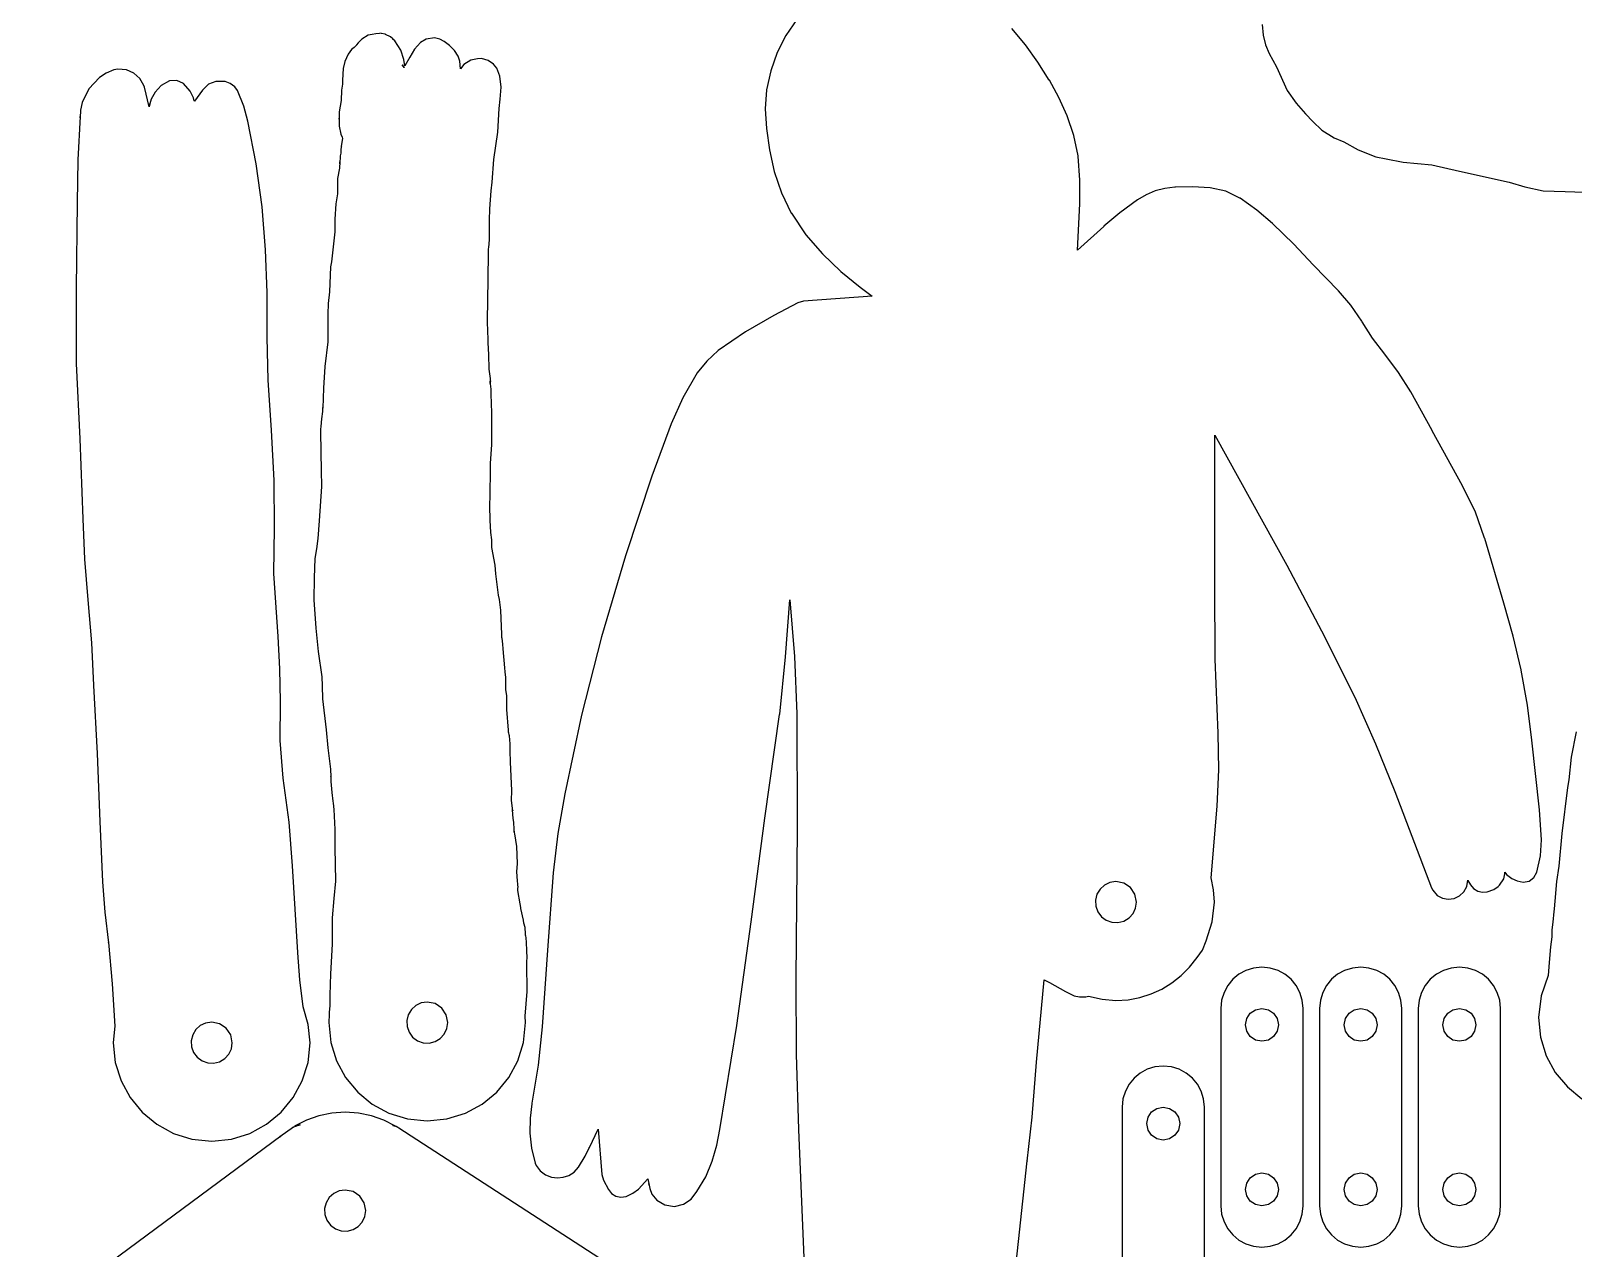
# Model space of a CAD drawing. Extents: x -40 to 800, y 150 to 800.
# Drawn here: x -39.7 to 147.8, y 571.8 to 719.7 of the extents above; entities that cross this region are included whole.
import ezdxf

# ---------------------------------------------------------------- set-up
doc = ezdxf.new("R2010")
doc.units = 0

msp = doc.modelspace()

# ---------------------------------------------------------------- linework, layer by layer
for p, q in [((53.454125, 721.114313), (52.124141, 719.180242)), ((81.249763, 718.035), (79.607917, 720.036656)), ((110.042, 720.507), (110.15, 719.218)), ((0.142646, 718.294), (-0.066887, 718.022375)), ((0.556639, 718.745), (0.142646, 718.294)), ((1.34052, 719.193), (0.556639, 718.745)), ((1.84696, 719.312), (1.34052, 719.193)), ((2.26449, 719.368), (1.84696, 719.312)), ((2.70738, 719.403), (2.26449, 719.368)), ((2.9151, 719.434), (2.70738, 719.403)), ((2.9142, 719.417), (2.9151, 719.434)), ((3.45681, 719.316), (2.9142, 719.417)), ((3.46157, 719.316), (3.45681, 719.316)), ((3.45681, 719.316), (3.45681, 719.316)), ((3.46686, 719.312), (3.46157, 719.316)), ((4.058724, 719.022125), (3.46686, 719.312)), ((4.35829, 718.748), (4.058724, 719.022125)), ((4.57636, 718.523), (4.3221, 718.781)), ((4.3221, 718.781), (4.419879, 718.680125)), ((4.419879, 718.680125), (4.35829, 718.748)), ((5.307061, 717.393375), (4.57636, 718.523)), ((7.69762, 718.334), (6.97777, 717.526)), ((8.403133, 718.7395), (7.69762, 718.334)), ((9.41688, 718.869), (8.403133, 718.7395)), ((10.072693, 718.712406), (9.41688, 718.869)), ((10.59081, 718.4555), (10.072693, 718.712406)), ((11.223, 717.955), (10.59081, 718.4555)), ((52.124141, 719.180242), (51.0599, 717.0905)), ((110.15, 719.218), (110.448391, 718.026469)), ((-1.09086, 716.915), (-1.508, 716.007484)), ((-0.687432, 717.454125), (-1.09086, 716.915)), ((-0.377205, 717.727), (-0.687432, 717.454125)), ((-0.077487, 717.993), (-0.377205, 717.727)), ((-0.066887, 718.022375), (-0.077487, 717.993)), ((5.67549, 716.272), (5.307061, 717.393375)), ((5.81815, 715.483), (5.67549, 716.272)), ((6.39897, 716.522), (5.81815, 715.483)), ((6.97777, 717.526), (6.39897, 716.522)), ((11.8431, 717.335), (11.223, 717.955)), ((12.269419, 716.661766), (11.8431, 717.335)), ((12.490125, 716.059125), (12.269419, 716.661766)), ((14.6207, 716.354), (13.810688, 716.173125)), ((15.124975, 716.3625), (14.6207, 716.354)), ((15.9498, 716.119), (15.124975, 716.3625)), ((51.0599, 717.0905), (50.275859, 714.880195)), ((82.762627, 715.938844), (81.249763, 718.035)), ((110.448391, 718.026469), (110.880375, 716.99225)), ((110.880375, 716.99225), (111.751, 715.356)), ((-30.498109, 714.586223), (-31.314212, 714.054469)), ((-29.5842, 714.995), (-30.498109, 714.586223)), ((-29.0918, 715.093), (-29.5842, 714.995)), ((-29.0922, 715.09), (-29.0918, 715.093)), ((-28.036939, 714.981344), (-29.0922, 715.09)), ((-27.139487, 714.57475), (-28.036939, 714.981344)), ((-26.426442, 713.931531), (-27.139487, 714.57475)), ((-1.708737, 715.162125), (-1.78486, 713.752)), ((-1.508, 716.007484), (-1.708737, 715.162125)), ((5.49375, 715.607), (5.49272, 715.606)), ((5.49272, 715.606), (5.68806, 715.34)), ((5.70975, 715.299), (5.49375, 715.607)), ((5.68806, 715.34), (5.70975, 715.302)), ((5.70975, 715.302), (5.70975, 715.299)), ((12.5748, 715.108), (12.490125, 716.059125)), ((12.9826, 715.657), (12.5748, 715.108)), ((13.810688, 716.173125), (12.9826, 715.657)), ((15.9525, 716.119), (15.9498, 716.119)), ((16.569611, 715.696703), (15.9525, 716.119)), ((16.972587, 715.202875), (16.569611, 715.696703)), ((17.356, 714.238), (16.972587, 715.202875)), ((50.275859, 714.880195), (49.786475, 712.584437)), ((84.1459, 713.76), (82.762627, 715.938844)), ((111.751, 715.356), (113.079, 712.499)), ((-32.619275, 712.6855), (-33.431925, 711.015031)), ((-31.314212, 714.054469), (-32.619275, 712.6855)), ((-25.9244, 713.113), (-26.426442, 713.931531)), ((-25.8505, 712.911), (-25.9244, 713.113)), ((-25.2935, 710.514), (-25.8505, 712.911)), ((-23.827572, 713.081391), (-24.553325, 712.295625)), ((-22.7913, 713.643), (-23.827572, 713.081391)), ((-21.904238, 713.7035), (-22.7913, 713.643)), ((-21.102, 713.32), (-21.904238, 713.7035)), ((-20.308225, 712.3875), (-21.102, 713.32)), ((-18.7937, 712.528), (-19.7849, 711.193)), ((-18.045437, 713.2425), (-18.7937, 712.528)), ((-17.1654, 713.579), (-18.045437, 713.2425)), ((-16.020575, 713.562625), (-17.1654, 713.579)), ((-15.431522, 713.339797), (-16.020575, 713.562625)), ((-14.8792, 712.932), (-15.431522, 713.339797)), ((-14.5526, 712.493), (-14.8792, 712.932)), ((-13.769963, 710.573125), (-14.5526, 712.493)), ((-1.89393, 712.543), (-1.95229, 711.273)), ((-1.77402, 713.272), (-1.89393, 712.543)), ((-1.78486, 713.752), (-1.77137, 713.31)), ((-1.77137, 713.31), (-1.77402, 713.272)), ((17.5121, 712.911), (17.356, 714.238)), ((17.410863, 711.421125), (17.5121, 712.911)), ((49.786475, 712.584437), (49.606203, 710.238336)), ((84.1541, 713.746), (84.1459, 713.76)), ((85.308689, 711.628563), (84.1541, 713.746)), ((113.079, 712.499), (114.143375, 710.94275)), ((-33.431925, 711.015031), (-33.632513, 710.106402)), ((-25.1798, 710.861), (-25.2935, 710.514)), ((-25.015341, 711.417047), (-25.2604, 710.577)), ((-25.2604, 710.577), (-25.1798, 710.861)), ((-24.553325, 712.295625), (-25.015341, 711.417047)), ((-19.9067, 711.59), (-20.308225, 712.3875)), ((-19.791, 711.232), (-19.9067, 711.59)), ((-19.7849, 711.193), (-19.791, 711.232)), ((-1.95229, 711.273), (-2.18227, 709.889)), ((17.2749, 710.28), (17.410863, 711.421125)), ((86.325588, 709.393), (85.308689, 711.628563)), ((114.143375, 710.94275), (115.291, 709.661)), ((-33.6808, 709.34), (-33.944638, 704.075781)), ((-33.632513, 710.106402), (-33.6847, 709.17)), ((-33.6847, 709.17), (-33.6808, 709.34)), ((-13.2871, 708.768), (-13.769963, 710.573125)), ((-13.281, 708.742), (-13.2871, 708.768)), ((-12.267914, 703.565891), (-13.281, 708.742)), ((-2.17592, 708.743), (-2.18306, 708.524)), ((-2.18227, 709.889), (-2.16216, 709.01)), ((-2.16904, 708.96), (-2.17592, 708.743)), ((-2.166721, 709.1195), (-2.16904, 708.96)), ((-2.16639, 709.012), (-2.166721, 709.1195)), ((-2.16639, 708.983), (-2.16639, 709.012)), ((-2.16216, 709.008), (-2.16639, 708.983)), ((-2.16216, 709.01), (-2.16216, 709.008)), ((17.1188, 707.413), (17.2749, 710.28)), ((49.606203, 710.238336), (49.7495, 707.877)), ((87.132017, 707.035937), (86.325588, 709.393)), ((115.291, 709.661), (116.167125, 708.705125)), ((-2.18306, 708.524), (-2.18571, 708.444)), ((-2.18571, 708.444), (-2.18571, 708.408)), ((-2.18571, 708.408), (-2.18571, 708.375)), ((-2.18571, 708.375), (-2.17063, 708.144)), ((-2.17063, 708.144), (-1.959665, 707.1975)), ((-1.959665, 707.1975), (-1.80063, 706.797)), ((16.6346, 704.083), (17.1188, 707.413)), ((49.7495, 707.877), (50.118234, 705.257547)), ((87.6552, 704.554), (87.132017, 707.035937)), ((116.167125, 708.705125), (117.269, 707.648)), ((117.269, 707.648), (118.788875, 706.713125)), ((-1.91986, 705.718), (-1.97409, 705.181)), ((-1.97409, 705.181), (-1.96536, 704.92)), ((-1.79481, 706.666), (-1.91986, 705.718)), ((-1.87686, 705.677), (-1.89221, 705.628)), ((-1.89221, 705.628), (-1.88321, 705.659)), ((-1.88321, 705.659), (-1.87633, 705.676)), ((-1.87633, 705.676), (-1.87686, 705.677)), ((-1.80063, 706.797), (-1.79481, 706.666)), ((50.118234, 705.257547), (50.70535, 702.634625)), ((118.788875, 706.713125), (119.933, 706.229)), ((119.933, 706.229), (121.683, 705.289875)), ((121.683, 705.289875), (123.856, 704.428)), ((-33.944638, 704.075781), (-34.0488, 698.83875)), ((-11.555663, 698.360625), (-12.267914, 703.565891)), ((-2.09366, 703.827), (-2.13914, 703.061)), ((-2.051857, 704.527375), (-2.09366, 703.567)), ((-2.09366, 703.567), (-2.09366, 703.827)), ((-1.95928, 704.884), (-2.051857, 704.527375)), ((-1.96536, 704.92), (-1.95928, 704.884)), ((16.4279, 701.364), (16.6346, 704.083)), ((87.6634, 704.492), (87.6552, 704.554)), ((87.853987, 701.582719), (87.6634, 704.492)), ((123.856, 704.428), (125.113, 704.178)), ((125.113, 704.178), (127.181, 703.78)), ((127.181, 703.78), (130.657, 703.45)), ((130.657, 703.45), (134.005, 702.69)), ((-2.37219, 701.792), (-2.4006, 700.301)), ((-2.13914, 703.061), (-2.37219, 701.792)), ((16.292, 700.272), (16.4279, 701.364)), ((50.70535, 702.634625), (51.573041, 700.056141)), ((87.8591, 698.71225), (87.853987, 701.582719)), ((134.005, 702.69), (140.044, 701.346)), ((140.044, 701.346), (141.93925, 700.777625)), ((-2.36959, 699.938), (-2.5789, 698.703)), ((-2.4006, 700.301), (-2.38214, 699.953)), ((-2.38214, 699.953), (-2.36959, 699.938)), ((16.1525, 698.083), (16.292, 700.272)), ((51.573041, 700.056141), (52.7835, 697.57)), ((95.908106, 699.813), (94.8501, 699.196)), ((97.03215, 700.27925), (95.908106, 699.813)), ((98.205019, 700.592125), (97.03215, 700.27925)), ((99.4095, 700.749), (98.205019, 700.592125)), ((99.4746, 700.752), (99.4095, 700.749)), ((101.537325, 700.78225), (99.4746, 700.752)), ((103.716, 700.658), (101.537325, 700.78225)), ((105.592, 700.249875), (103.716, 700.658)), ((107.306, 699.412), (105.592, 700.249875)), ((107.33, 699.396), (107.306, 699.412)), ((109.369, 697.921375), (107.33, 699.396)), ((141.93925, 700.777625), (144.19, 700.3)), ((144.19, 700.3), (146.865, 700.202)), ((146.865, 700.202), (149.203, 700.117)), ((-34.0488, 698.83875), (-34.1531, 688.456)), ((-11.116205, 693.139797), (-11.555663, 698.360625)), ((-2.5789, 698.703), (-2.702297, 696.858)), ((16.0775, 696.709), (16.1525, 698.083)), ((52.7835, 697.57), (52.7882, 697.561)), ((52.7882, 697.561), (54.551631, 694.958938)), ((87.5724, 693.078), (87.8591, 698.71225)), ((92.701825, 697.6055), (90.7955, 695.997)), ((94.8501, 699.196), (92.701825, 697.6055)), ((111.291, 696.332), (109.369, 697.921375)), ((-2.702297, 696.858), (-2.72101, 695.322)), ((16.0855, 694.5), (16.0775, 696.709)), ((90.7701, 695.975), (87.5724, 693.078)), ((90.7955, 695.997), (90.7701, 695.975)), ((113.88, 693.828), (111.291, 696.332)), ((-2.72101, 695.322), (-3.13029, 691.665)), ((16.0332, 693.537), (16.0462, 693.739)), ((16.0462, 693.739), (16.0855, 694.5)), ((54.551631, 694.958938), (56.58465, 692.6145)), ((116.235, 691.306), (113.88, 693.828)), ((-10.9215, 687.917), (-11.116205, 693.139797)), ((15.9413, 689.535), (15.9692, 692.773)), ((15.9692, 692.773), (15.9883, 693.221)), ((15.9883, 693.221), (16.0234, 693.437)), ((16.0234, 693.437), (16.0332, 693.537)), ((56.58465, 692.6145), (58.814544, 690.498812)), ((-3.22279, 691.064), (-3.37368, 688.005)), ((-3.13029, 691.665), (-3.22279, 691.064)), ((58.814544, 690.498812), (61.1686, 688.583)), ((119.297875, 688.1525), (116.235, 691.306)), ((-34.1531, 688.456), (-34.1531, 688.439)), ((-34.1531, 688.439), (-34.137087, 679.31)), ((15.854, 684.477), (15.9413, 689.535)), ((61.1686, 688.583), (62.5938, 687.477)), ((120.785203, 686.401844), (119.297875, 688.1525)), ((-10.915225, 682.525125), (-10.9215, 687.922)), ((-10.9215, 687.922), (-10.9215, 687.917)), ((-3.50082, 686.617), (-3.54265, 685.299)), ((-3.37368, 688.005), (-3.50082, 686.617)), ((53.5582, 686.683), (50.678063, 685.135375)), ((54.2708, 686.892), (53.5582, 686.683)), ((62.5938, 687.477), (54.2708, 686.892)), ((122.138, 684.459), (120.785203, 686.401844)), ((-3.54265, 685.299), (-3.54265, 681.949)), ((15.9108, 683.111), (15.854, 684.477)), ((50.678063, 685.135375), (47.2268, 683.149)), ((122.189, 684.37), (122.138, 684.459)), ((123.436375, 682.400625), (122.189, 684.37)), ((-10.8176, 677.264), (-10.915225, 682.525125)), ((15.9393, 682.393), (15.9108, 683.111)), ((47.2268, 683.149), (43.907888, 680.870875)), ((-3.54265, 681.949), (-3.94262, 678.957)), ((15.925, 682.112), (15.9343, 682.199)), ((15.93, 681.862), (15.925, 682.112)), ((15.93, 681.817), (15.93, 681.862)), ((16.0075, 680.389), (15.93, 681.817)), ((15.9343, 682.199), (15.9393, 682.331)), ((15.9393, 682.331), (15.9393, 682.393)), ((43.907888, 680.870875), (42.494586, 679.589641)), ((124.941, 680.432), (123.436375, 682.400625)), ((-34.137087, 679.31), (-33.7226, 670.148)), ((-3.94262, 678.957), (-4.097548, 676.292375)), ((16.0675, 678.611), (16.0075, 680.389)), ((42.494586, 679.589641), (41.3497, 678.169)), ((126.603172, 678.196453), (124.923, 680.454)), ((124.923, 680.454), (124.941, 680.432)), ((-10.4217, 671.219), (-10.8176, 677.264)), ((16.145, 678.068), (16.0675, 678.611)), ((16.2013, 677.468), (16.145, 678.068)), ((16.1667, 676.858), (16.2013, 677.468)), ((16.170588, 676.95725), (16.1667, 676.858)), ((16.1993, 677.178), (16.170588, 676.95725)), ((16.2261, 676.824), (16.1993, 677.178)), ((41.3399, 678.155), (39.606389, 675.117406)), ((41.3497, 678.169), (41.3399, 678.155)), ((128.080375, 675.860625), (126.603172, 678.196453)), ((-4.097548, 676.292375), (-4.18241, 673.882)), ((16.2985, 676.187), (16.2261, 676.824)), ((16.2903, 675.589), (16.2985, 676.187)), ((16.3879, 673.318), (16.2903, 675.589)), ((39.606389, 675.117406), (38.161187, 671.984)), ((130.691, 671.151), (128.080375, 675.860625)), ((-4.22426, 673.481), (-4.32089, 672.576)), ((-4.186843, 673.858625), (-4.22426, 673.481)), ((-4.177851, 673.947734), (-4.186843, 673.858625)), ((-4.18241, 673.88), (-4.177851, 673.947734)), ((-4.18241, 673.882), (-4.18241, 673.88)), ((16.359, 671.485), (16.3879, 673.318)), ((-4.44958, 671.335), (-4.47022, 671.077)), ((-4.41651, 671.66), (-4.44958, 671.335)), ((-4.32089, 672.576), (-4.41651, 671.66)), ((16.3775, 669.419), (16.359, 671.485)), ((38.161187, 671.984), (35.8131, 665.63)), ((-33.7226, 670.148), (-33.355312, 660.43025)), ((-10.0864, 665.084), (-10.4217, 671.219)), ((-4.47022, 671.077), (-4.3922, 668.522)), ((16.2101, 667.208), (16.3775, 669.419)), ((104.254375, 652.408625), (104.26, 670.583)), ((104.26, 670.583), (113.019875, 654.77375)), ((130.71, 671.117), (130.691, 671.151)), ((134.366, 664.421), (130.71, 671.117)), ((-4.3922, 668.522), (-4.37315, 666.3)), ((-4.37315, 666.3), (-4.34423, 664.338)), ((16.1632, 663.832), (16.2029, 665.853)), ((16.2029, 665.853), (16.2101, 667.208)), ((35.8131, 665.626), (32.628637, 655.9095)), ((35.8131, 665.63), (35.8131, 665.626)), ((-10.055219, 659.33525), (-10.0864, 665.084)), ((-4.34423, 664.338), (-4.60312, 660.201)), ((16.1926, 663.297), (16.1632, 663.832)), ((135.92, 661.34075), (134.337, 664.471)), ((134.337, 664.471), (134.366, 664.421)), ((16.1528, 662.01), (16.1926, 663.297)), ((16.1626, 660.27), (16.1528, 662.01)), ((-33.355312, 660.43025), (-33.136545, 655.514281)), ((-4.60312, 660.201), (-4.77055, 658.052)), ((16.2504, 658.774), (16.1626, 660.27)), ((137.068, 658.068), (135.92, 661.34075)), ((-10.1128, 653.786), (-10.055219, 659.33525)), ((16.3641, 657.86), (16.2504, 658.774)), ((-4.94007, 656.769), (-5.13279, 655.589)), ((-4.77055, 658.052), (-4.94007, 656.769)), ((16.3813, 656.939), (16.3641, 657.86)), ((16.7735, 654.781), (16.3813, 656.939)), ((137.074, 658.045), (137.068, 658.068)), ((139.38825, 650.165), (137.074, 658.045)), ((-33.136545, 655.514281), (-32.7475, 650.567)), ((-5.13279, 655.589), (-5.22116, 653.266)), ((16.8506, 653.75), (16.7735, 654.781)), ((32.628637, 655.9095), (29.6967, 646.091)), ((113.019875, 654.77375), (117.247422, 646.812031)), ((-9.613674, 646.110875), (-10.1128, 653.786)), ((-5.22116, 653.266), (-5.26042, 650.592)), ((17.1875, 651.131), (16.8506, 653.75)), ((17.3074, 650.623), (17.1875, 651.131)), ((17.4898, 649.316), (17.3074, 650.623)), ((104.319203, 643.376141), (104.254375, 652.408625)), ((-32.7475, 650.567), (-32.306263, 645.372125)), ((-5.26042, 650.592), (-4.99946, 647.142)), ((17.5854, 646.349), (17.4898, 649.316)), ((52.066725, 643.636875), (52.599, 650.573)), ((52.599, 650.573), (53.171605, 643.680437)), ((140.52775, 646.152906), (139.38825, 650.165)), ((-4.99946, 647.142), (-4.7256, 644.304)), ((-32.306263, 645.372125), (-32.0256, 640.205)), ((-9.374922, 642.192734), (-9.613674, 646.110875)), ((17.6113, 645.964), (17.5854, 646.349)), ((17.6285, 645.92), (17.6113, 645.964)), ((17.735, 645.183), (17.6285, 645.92)), ((17.7604, 644.643), (17.735, 645.183)), ((29.6967, 646.087), (27.293363, 636.58175)), ((29.6967, 646.091), (29.6967, 646.087)), ((117.247422, 646.812031), (121.284, 638.768)), ((141.521, 642.057), (140.52775, 646.152906)), ((-4.7256, 644.304), (-4.29046, 641.22)), ((17.9624, 642.306), (17.7604, 644.643)), ((51.3753, 636.694), (52.066725, 643.636875)), ((53.171605, 643.680437), (53.449638, 636.74325)), ((104.659, 634.355), (104.319203, 643.376141)), ((-9.30462, 638.216), (-9.374922, 642.192734)), ((18.0177, 641.834), (17.9624, 642.306)), ((18.0838, 641.136), (18.0177, 641.834)), ((141.526, 642.031), (141.521, 642.057)), ((142.259641, 637.771859), (141.526, 642.031)), ((-32.0256, 640.205), (-32.0256, 640.182)), ((-32.0256, 640.182), (-31.601638, 631.893)), ((-4.29046, 641.22), (-4.2481, 640.144)), ((-4.2481, 640.144), (-4.2145, 638.539)), ((18.0957, 639.698), (18.0838, 641.136)), ((18.0849, 639.632), (18.0957, 639.698)), ((18.2032, 638.956), (18.0849, 639.632)), ((-9.358628, 633.4955), (-9.30727, 638.162)), ((-9.30727, 638.162), (-9.30462, 638.216)), ((-4.2145, 638.539), (-3.77733, 634.775)), ((18.1918, 637.235), (18.2032, 638.956)), ((121.284, 638.768), (121.286, 638.763)), ((121.286, 638.763), (123.811328, 633.072141)), ((142.825375, 633.517875), (142.259641, 637.771859)), ((18.4115, 634.759), (18.1918, 637.235)), ((27.293363, 636.58175), (25.2453, 627.012)), ((49.562277, 624.040578), (51.3666, 636.624)), ((51.3666, 636.624), (51.3753, 636.694)), ((53.449638, 636.74325), (53.4977, 622.783)), ((-3.77733, 634.775), (-3.54116, 632.594)), ((18.4239, 634.46), (18.4115, 634.759)), ((18.4382, 634.424), (18.4239, 634.46)), ((18.5043, 634.184), (18.4382, 634.424)), ((18.5271, 634.042), (18.5043, 634.184)), ((18.6077, 633.089), (18.5271, 634.042)), ((104.745187, 629.908359), (104.659, 634.355)), ((148.194, 634.524), (147.594, 631.461)), ((-31.601638, 631.893), (-31.267, 623.658)), ((-8.9786, 628.913), (-9.358628, 633.4955)), ((-3.54116, 632.594), (-3.24663, 630.013)), ((18.6136, 632.956), (18.6077, 633.089)), ((18.6136, 632.214), (18.6136, 632.956)), ((18.6513, 630.847), (18.6136, 632.214)), ((123.811328, 633.072141), (126.168375, 627.289125)), ((143.749, 625.073), (142.825375, 633.517875)), ((-3.24663, 630.013), (-3.19493, 629.065)), ((18.8084, 627.391), (18.6513, 630.847)), ((147.594, 631.461), (147.31, 628.701)), ((-8.265641, 623.561203), (-8.9786, 628.913)), ((-3.18355, 629.172), (-3.206996, 628.499875)), ((-3.206996, 628.499875), (-3.06677, 627.149)), ((-3.19493, 629.065), (-3.173111, 629.177)), ((-3.167926, 629.246406), (-3.18355, 629.172)), ((-3.173111, 629.177), (-3.167926, 629.246406)), ((104.55575, 625.500625), (104.745187, 629.908359)), ((147.31, 628.701), (147.157, 627.783)), ((-3.06677, 627.149), (-2.95411, 626.118)), ((18.7758, 626.21), (18.8084, 627.391)), ((25.2453, 627.012), (24.39362, 622.17665)), ((126.168375, 627.289125), (130.627, 615.558)), ((147.157, 627.783), (146.435, 622.17)), ((-2.95411, 626.118), (-2.90244, 625.872)), ((-2.90244, 625.872), (-2.83576, 625.079)), ((-2.83576, 625.079), (-2.72363, 622.653)), ((18.9159, 624.932), (18.7758, 626.21)), ((18.9749, 624.01), (18.8984, 625.057)), ((18.8984, 625.057), (18.9159, 624.932)), ((103.812, 616.809), (104.55575, 625.500625)), ((143.752, 625.058), (143.749, 625.073)), ((143.982, 621.398625), (143.752, 625.058)), ((-31.267, 623.658), (-31.267, 623.648)), ((-31.267, 623.648), (-30.9543, 616.299375)), ((-7.843116, 618.238375), (-8.265641, 623.561203)), ((-2.72363, 622.653), (-2.72363, 620.49)), ((19.0452, 623.554), (18.9749, 624.01)), ((19.0994, 622.652), (19.0452, 623.554)), ((19.110287, 622.333875), (19.0994, 622.652)), ((47.916362, 611.450125), (49.562277, 624.040578)), ((53.4977, 622.783), (53.320325, 604.529625)), ((19.09425, 622.45375), (19.0941, 622.378)), ((19.0941, 622.378), (19.110287, 622.333875)), ((19.1748, 622.123), (19.09425, 622.45375)), ((19.4223, 620.604), (19.1748, 622.123)), ((19.4905, 618.543), (19.4223, 620.604)), ((24.39362, 622.17665), (23.815455, 617.400141)), ((143.851562, 619.460984), (143.982, 621.398625)), ((146.435, 622.17), (146.085, 618.214)), ((-2.72363, 620.49), (-2.62441, 616.405)), ((143.423, 617.485), (143.851562, 619.460984)), ((-7.22574, 607.734), (-7.843116, 618.238375)), ((19.4239, 617.508), (19.4905, 618.543)), ((19.5158, 616.44), (19.4239, 617.508)), ((23.815455, 617.400141), (23.133762, 607.981875)), ((139.407125, 616.660125), (139.525, 617.295)), ((139.525, 617.295), (139.516, 617.476)), ((139.516, 617.476), (139.736, 617.201)), ((139.736, 617.201), (140.37, 616.707)), ((143.051469, 616.828344), (143.423, 617.485)), ((146.085, 618.214), (145.815, 616.362)), ((-30.9543, 616.299375), (-30.659697, 612.600922)), ((-2.62441, 616.405), (-2.831205, 614.28675)), ((19.5484, 616.026), (19.5158, 616.44)), ((19.5383, 615.486), (19.5595, 615.694)), ((19.5383, 615.479), (19.5383, 615.486)), ((19.5486, 615.256), (19.5383, 615.479)), ((19.5563, 615.914), (19.5484, 616.026)), ((19.8344, 613.623), (19.5486, 615.256)), ((19.5595, 615.694), (19.5563, 615.914)), ((90.32377, 615.429125), (89.9418, 614.794)), ((90.862612, 615.91575), (90.32377, 615.429125)), ((91.518473, 616.22725), (90.862612, 615.91575)), ((92.2515, 616.337), (91.518473, 616.22725)), ((93.208262, 616.146875), (92.2515, 616.337)), ((94.0193, 615.605), (93.208262, 616.146875)), ((94.5612, 614.79375), (94.0193, 615.605)), ((104.10575, 615.335375), (103.812, 616.809)), ((104.212, 613.837), (104.10575, 615.335375)), ((130.627, 615.558), (130.758, 615.283)), ((130.758, 615.283), (131.284225, 614.663768)), ((134.005764, 614.589885), (134.540953, 615.074734)), ((134.540953, 615.074734), (134.898322, 615.721936)), ((134.898322, 615.721936), (135.018, 616.512)), ((135.026, 616.497), (135.017, 616.245)), ((135.017, 616.245), (135.042, 616.468)), ((135.018, 616.512), (135.026, 616.497)), ((135.042, 616.468), (135.338, 615.954)), ((135.338, 615.954), (135.716125, 615.4865)), ((135.716125, 615.4865), (136.23, 615.175)), ((136.23, 615.175), (136.807531, 615.048016)), ((136.807531, 615.048016), (137.36275, 615.075625)), ((137.36275, 615.075625), (138.2, 615.364)), ((138.2, 615.364), (138.705, 615.73)), ((138.705, 615.73), (138.888, 615.882)), ((138.888, 615.882), (139.407125, 616.660125)), ((140.37, 616.707), (141.02, 616.409)), ((141.02, 616.409), (141.757156, 616.248906)), ((141.757156, 616.248906), (142.46525, 616.4025)), ((142.46525, 616.4025), (143.051469, 616.828344)), ((145.815, 616.362), (145.618, 613.936)), ((-2.831205, 614.28675), (-3.01613, 611.918)), ((19.8861, 613.188), (19.8344, 613.623)), ((19.914, 613.048), (19.8861, 613.188)), ((89.9418, 614.794), (89.762717, 614.074891)), ((89.762717, 614.074891), (89.799588, 613.349875)), ((89.799588, 613.349875), (90.043064, 612.665922)), ((94.330175, 612.4485), (94.641731, 613.104125)), ((94.7515, 613.837), (94.5612, 614.79375)), ((94.641731, 613.104125), (94.7515, 613.837)), ((103.958875, 611.42575), (104.212, 613.837)), ((131.284225, 614.663768), (131.931984, 614.304328)), ((131.931984, 614.304328), (132.641408, 614.185193)), ((132.641408, 614.185193), (133.352625, 614.286875)), ((133.352625, 614.286875), (134.005764, 614.589885)), ((145.618, 613.936), (145.535, 613.014)), ((-30.659697, 612.600922), (-30.2123, 608.893)), ((-3.01613, 611.918), (-3.01613, 608.734)), ((20.2354, 611.637), (19.914, 613.048)), ((20.2804, 611.298), (20.2354, 611.637)), ((20.4116, 610.737), (20.2804, 611.298)), ((46.179267, 598.841859), (47.916362, 611.450125)), ((90.043064, 612.665922), (90.4838, 612.07)), ((90.4838, 612.07), (91.07977, 611.62925)), ((91.07977, 611.62925), (91.763837, 611.38575)), ((91.763837, 611.38575), (92.488986, 611.348875)), ((92.488986, 611.348875), (93.2082, 611.528)), ((93.2082, 611.528), (93.843456, 611.909875)), ((93.843456, 611.909875), (94.330175, 612.4485)), ((103.225, 609.115), (103.958875, 611.42575)), ((145.339, 611.422), (145.257, 610.453)), ((145.485, 612.71), (145.339, 611.422)), ((145.526, 612.982), (145.485, 612.71)), ((145.535, 613.014), (145.526, 612.982)), ((20.4778, 609.996), (20.4116, 610.737)), ((20.4815, 609.81), (20.4778, 609.996)), ((20.4918, 609.701), (20.4815, 609.81)), ((20.5326, 609.547), (20.4918, 609.701)), ((20.558, 609.381), (20.5326, 609.547)), ((20.5968, 609.035), (20.558, 609.381)), ((145.222, 609.624), (145.057, 608.411)), ((145.253, 610.387), (145.222, 609.624)), ((145.257, 610.453), (145.253, 610.387)), ((-30.216, 608.918), (-29.772888, 603.909)), ((-30.2123, 608.893), (-30.216, 608.918)), ((-7.22204, 607.67), (-7.22574, 607.734)), ((-6.981453, 604.40575), (-7.22204, 607.67)), ((-3.01613, 608.734), (-3.228, 605.113)), ((20.634, 607.841), (20.5968, 609.035)), ((20.6738, 607.14), (20.634, 607.841)), ((23.133762, 607.981875), (22.508414, 598.673672)), ((102.107, 607.098), (102.790875, 608.018375)), ((102.790875, 608.018375), (103.225, 609.115)), ((145.057, 608.411), (144.923, 606.508)), ((20.6139, 606.584), (20.6738, 607.14)), ((20.6165, 606.393), (20.6139, 606.584)), ((20.664, 602.981), (20.6165, 606.393)), ((100.184909, 604.911313), (101.207437, 605.940273)), ((101.207437, 605.940273), (102.107, 607.098)), ((108.988863, 605.81977), (108.049156, 605.529281)), ((109.999, 605.921), (108.988863, 605.81977)), ((111.00918, 605.81977), (109.999, 605.921)), ((111.949, 605.529281), (111.00918, 605.81977)), ((120.98982, 605.81977), (120.05, 605.529281)), ((122, 605.921), (120.98982, 605.81977)), ((123.010137, 605.81977), (122, 605.921)), ((123.949844, 605.529281), (123.010137, 605.81977)), ((132.98982, 605.81977), (132.05, 605.529281)), ((134, 605.921), (132.98982, 605.81977)), ((135.010137, 605.81977), (134, 605.921)), ((135.949844, 605.529281), (135.010137, 605.81977)), ((144.923, 606.508), (144.792, 604.91)), ((-29.772888, 603.909), (-29.4413, 598.744)), ((-6.55902, 601.119), (-6.981453, 604.40575)), ((-3.228, 605.113), (-3.32876, 602.512)), ((53.320325, 604.529625), (53.377184, 595.378422)), ((82.596, 594.393), (83.5169, 604.411)), ((83.5169, 604.411), (84.1525, 604.084)), ((84.1525, 604.084), (86.1074, 602.961)), ((97.827125, 603.271), (99.053458, 604.018945)), ((99.053458, 604.018945), (100.184909, 604.911313)), ((106.46025, 604.45975), (105.85066, 603.720316)), ((107.199684, 605.06934), (106.46025, 604.45975)), ((108.049156, 605.529281), (107.199684, 605.06934)), ((112.798633, 605.06934), (111.949, 605.529281)), ((113.53825, 604.45975), (112.798633, 605.06934)), ((114.148023, 603.720316), (113.53825, 604.45975)), ((118.46075, 604.45975), (117.850977, 603.720316)), ((119.200367, 605.06934), (118.46075, 604.45975)), ((120.05, 605.529281), (119.200367, 605.06934)), ((124.799316, 605.06934), (123.949844, 605.529281)), ((125.53875, 604.45975), (124.799316, 605.06934)), ((126.14834, 603.720316), (125.53875, 604.45975)), ((130.46075, 604.45975), (129.850977, 603.720316)), ((131.200367, 605.06934), (130.46075, 604.45975)), ((132.05, 605.529281), (131.200367, 605.06934)), ((136.799316, 605.06934), (135.949844, 605.529281)), ((137.53875, 604.45975), (136.799316, 605.06934)), ((138.14834, 603.720316), (137.53875, 604.45975)), ((144.792, 604.91), (143.9225, 602.436625)), ((-3.32876, 602.512), (-3.32611, 601.085)), ((20.446, 599.989), (20.664, 602.981)), ((86.1074, 602.961), (87.1805, 602.468625)), ((87.1805, 602.468625), (87.822659, 602.332266)), ((87.822659, 602.332266), (88.5992, 602.346)), ((88.5992, 602.346), (88.7377, 602.369)), ((88.7377, 602.369), (88.9145, 602.411)), ((88.9145, 602.411), (90.558813, 602.027375)), ((90.558813, 602.027375), (92.2398, 601.88)), ((92.2398, 601.88), (92.2538, 601.88)), ((92.2538, 601.88), (93.719247, 601.971977)), ((93.719247, 601.971977), (95.145978, 602.239688)), ((95.145978, 602.239688), (96.519951, 602.675305)), ((96.519951, 602.675305), (97.827125, 603.271)), ((105.10023, 601.931137), (104.999, 600.921)), ((105.390719, 602.870844), (105.10023, 601.931137)), ((105.85066, 603.720316), (105.390719, 602.870844)), ((114.608125, 602.870844), (114.148023, 603.720316)), ((114.898727, 601.931137), (114.608125, 602.870844)), ((115, 600.921), (114.898727, 601.931137)), ((117.100273, 601.931137), (116.999, 600.921)), ((117.390875, 602.870844), (117.100273, 601.931137)), ((117.850977, 603.720316), (117.390875, 602.870844)), ((126.608281, 602.870844), (126.14834, 603.720316)), ((126.89877, 601.931137), (126.608281, 602.870844)), ((127, 600.921), (126.89877, 601.931137)), ((129.100273, 601.931137), (128.999, 600.921)), ((129.390875, 602.870844), (129.100273, 601.931137)), ((129.850977, 603.720316), (129.390875, 602.870844)), ((138.608281, 602.870844), (138.14834, 603.720316)), ((138.89877, 601.931137), (138.608281, 602.870844)), ((139, 600.921), (138.89877, 601.931137)), ((143.9225, 602.436625), (143.614, 599.832)), ((-5.933932, 598.974375), (-6.55902, 601.119)), ((-3.37633, 600.127), (-3.43988, 599.24)), ((-3.369582, 600.979), (-3.39432, 600.3)), ((-3.39432, 600.3), (-3.39432, 600.297)), ((-3.39432, 600.297), (-3.37633, 600.127)), ((-3.32611, 601.085), (-3.369582, 600.979)), ((6.21201, 600.155), (6.032897, 599.435891)), ((6.593951, 600.790281), (6.21201, 600.155)), ((7.132781, 601.27725), (6.593951, 600.790281)), ((7.788651, 601.589094), (7.132781, 601.27725)), ((8.52171, 601.699), (7.788651, 601.589094)), ((9.478419, 601.508375), (8.52171, 601.699)), ((10.2895, 600.966), (9.478419, 601.508375)), ((10.8314, 600.15525), (10.2895, 600.966)), ((11.0217, 599.199), (10.8314, 600.15525)), ((20.4806, 599.198), (20.446, 599.989)), ((104.999, 600.921), (104.999, 576.921)), ((108.157094, 599.699672), (108.5855, 600.335375)), ((108.5855, 600.335375), (109.220906, 600.763891)), ((109.220906, 600.763891), (109.999, 600.921)), ((109.999, 600.921), (110.777672, 600.763891)), ((110.777672, 600.763891), (111.413375, 600.335375)), ((111.413375, 600.335375), (111.841891, 599.699672)), ((115, 576.921), (115, 600.921)), ((116.999, 600.921), (116.999, 576.921)), ((120.157109, 599.699672), (120.585625, 600.335375)), ((120.585625, 600.335375), (121.221328, 600.763891)), ((121.221328, 600.763891), (122, 600.921)), ((122, 600.921), (122.778234, 600.763891)), ((122.778234, 600.763891), (123.413875, 600.335375)), ((123.413875, 600.335375), (123.842328, 599.699672)), ((127, 576.921), (127, 600.921)), ((128.999, 600.921), (128.999, 576.921)), ((132.157109, 599.699672), (132.585625, 600.335375)), ((132.585625, 600.335375), (133.221328, 600.763891)), ((133.221328, 600.763891), (134, 600.921)), ((134, 600.921), (134.778234, 600.763891)), ((134.778234, 600.763891), (135.413875, 600.335375)), ((135.413875, 600.335375), (135.842328, 599.699672)), ((139, 576.921), (139, 600.921)), ((-29.4413, 598.744), (-29.6393, 596.772)), ((-19.60593, 598.345125), (-19.9879, 597.71)), ((-19.067087, 598.83175), (-19.60593, 598.345125)), ((-18.411227, 599.14325), (-19.067087, 598.83175)), ((-17.6782, 599.253), (-18.411227, 599.14325)), ((-16.721438, 599.0625), (-17.6782, 599.253)), ((-15.9104, 598.521), (-16.721438, 599.0625)), ((-15.3685, 597.70975), (-15.9104, 598.521)), ((-5.71929, 596.751), (-5.933932, 598.974375)), ((-3.43988, 599.24), (-3.43988, 599.198)), ((-3.43988, 599.198), (-3.195997, 596.793479)), ((6.032897, 599.435891), (6.069748, 598.710875)), ((6.069748, 598.710875), (6.313212, 598.026922)), ((10.600376, 597.809625), (10.911931, 598.465547)), ((10.911931, 598.465547), (11.0217, 599.199)), ((20.236686, 596.793479), (20.4806, 599.198)), ((22.508414, 598.673672), (22.000678, 594.03474)), ((44.1014, 586.205), (46.179267, 598.841859)), ((108, 598.921), (108.157094, 599.699672)), ((108.157094, 598.14275), (108, 598.921)), ((108.5855, 597.507), (108.157094, 598.14275)), ((111.841891, 598.142328), (111.413375, 597.506625)), ((111.841891, 599.699672), (111.999, 598.921)), ((111.999, 598.921), (111.841891, 598.142328)), ((120, 598.921), (120.157109, 599.699672)), ((120.157109, 598.14275), (120, 598.921)), ((120.585625, 597.507), (120.157109, 598.14275)), ((123.841906, 598.142328), (123.4135, 597.506625)), ((123.999, 598.921), (123.841906, 598.142328)), ((123.842328, 599.699672), (123.999, 598.921)), ((132, 598.921), (132.157109, 599.699672)), ((132.157109, 598.14275), (132, 598.921)), ((132.585625, 597.507), (132.157109, 598.14275)), ((135.841906, 598.142328), (135.4135, 597.506625)), ((135.999, 598.921), (135.841906, 598.142328)), ((135.842328, 599.699672), (135.999, 598.921)), ((143.614, 599.832), (143.614, 599.823)), ((143.614, 599.823), (143.857818, 597.418807)), ((-29.6393, 596.772), (-29.6393, 596.751)), ((-29.6393, 596.751), (-29.395465, 594.346479)), ((-19.9879, 597.71), (-20.166983, 596.990313)), ((-20.166983, 596.990313), (-20.130113, 596.265)), ((-20.130113, 596.265), (-19.886636, 595.580938)), ((-15.1782, 596.753), (-15.3685, 597.70975)), ((-15.287969, 596.019969), (-15.1782, 596.753)), ((-5.96309, 594.346479), (-5.71929, 596.751)), ((-3.195997, 596.793479), (-2.497026, 594.551203)), ((6.313212, 598.026922), (6.75394, 597.431)), ((6.75394, 597.431), (7.34991, 596.99025)), ((7.34991, 596.99025), (8.033983, 596.74675)), ((8.033983, 596.74675), (8.759151, 596.709875)), ((8.759151, 596.709875), (9.47841, 596.889)), ((9.47841, 596.889), (10.11366, 597.270891)), ((10.11366, 597.270891), (10.600376, 597.809625)), ((19.537647, 594.551203), (20.236686, 596.793479)), ((109.220906, 597.07825), (108.5855, 597.507)), ((109.999, 596.921), (109.220906, 597.07825)), ((110.777672, 597.078109), (109.999, 596.921)), ((111.413375, 597.506625), (110.777672, 597.078109)), ((121.221328, 597.07825), (120.585625, 597.507)), ((122, 596.921), (121.221328, 597.07825)), ((122.778094, 597.078109), (122, 596.921)), ((123.4135, 597.506625), (122.778094, 597.078109)), ((133.221328, 597.07825), (132.585625, 597.507)), ((134, 596.921), (133.221328, 597.07825)), ((134.778094, 597.078109), (134, 596.921)), ((135.4135, 597.506625), (134.778094, 597.078109)), ((143.857818, 597.418807), (144.556734, 595.176766)), ((-19.886636, 595.580938), (-19.4459, 594.985)), ((-19.4459, 594.985), (-18.849944, 594.54425)), ((-18.849944, 594.54425), (-18.1659, 594.30075)), ((-17.440756, 594.263875), (-16.7215, 594.443)), ((-16.7215, 594.443), (-16.086244, 594.825031)), ((-16.086244, 594.825031), (-15.599525, 595.364)), ((-15.599525, 595.364), (-15.287969, 596.019969)), ((-2.497026, 594.551203), (-1.391781, 592.519982)), ((18.432309, 592.519982), (19.537647, 594.551203)), ((53.377184, 595.378422), (53.6486, 586.214)), ((82.05555, 587.6845), (82.596, 594.393)), ((144.556734, 595.176766), (145.661939, 593.145686)), ((-29.395465, 594.346479), (-28.696509, 592.104203)), ((-18.1659, 594.30075), (-17.440756, 594.263875)), ((-6.662006, 592.104203), (-5.96309, 594.346479)), ((-1.391781, 592.519982), (0.070926, 590.748625)), ((16.9695, 590.748625), (18.432309, 592.519982)), ((22.000678, 594.03474), (21.2476, 589.392)), ((95.199552, 593.06934), (94.4601, 592.45975)), ((96.049041, 593.529281), (95.199552, 593.06934)), ((96.988759, 593.81977), (96.049041, 593.529281)), ((97.9989, 593.921), (96.988759, 593.81977)), ((99.00907, 593.81977), (97.9989, 593.921)), ((99.948802, 593.529281), (99.00907, 593.81977)), ((100.798292, 593.06934), (99.948802, 593.529281)), ((101.537737, 592.45975), (100.798292, 593.06934)), ((145.661939, 593.145686), (147.124625, 591.374375)), ((-28.696509, 592.104203), (-27.591255, 590.072982)), ((-7.767224, 590.072982), (-6.662006, 592.104203)), ((0.070926, 590.748625), (1.842281, 589.285939)), ((15.198047, 589.285939), (16.9695, 590.748625)), ((93.390534, 590.870844), (93.100035, 589.931137)), ((93.850492, 591.720316), (93.390534, 590.870844)), ((94.4601, 592.45975), (93.850492, 591.720316)), ((102.147335, 591.720316), (101.537737, 592.45975)), ((102.60728, 590.870844), (102.147335, 591.720316)), ((102.897769, 589.931137), (102.60728, 590.870844)), ((147.124625, 591.374375), (148.895982, 589.911643)), ((-27.591255, 590.072982), (-26.128525, 588.301625)), ((-9.229928, 588.301625), (-7.767224, 590.072982)), ((1.842281, 589.285939), (3.873471, 588.180734)), ((13.166778, 588.180734), (15.198047, 589.285939)), ((21.2336, 589.312), (21.045439, 587.564859)), ((21.2476, 589.392), (21.2336, 589.312)), ((93.100035, 589.931137), (92.9988, 588.921)), ((92.9988, 588.921), (92.9988, 564.921)), ((96.584775, 588.334625), (97.220428, 588.763328)), ((97.220428, 588.763328), (97.9989, 588.921)), ((97.9989, 588.921), (98.7775, 588.763891)), ((98.7775, 588.763891), (99.413225, 588.335375)), ((102.999, 588.921), (102.897769, 589.931137)), ((102.999, 564.921), (102.999, 588.921)), ((-26.128525, 588.301625), (-24.357142, 586.838939)), ((-11.001302, 586.838939), (-9.229928, 588.301625)), ((-6.15712, 587.328937), (-7.59182, 586.592)), ((-4.643223, 587.8645), (-6.15712, 587.328937)), ((-3.071286, 588.192313), (-4.643223, 587.8645)), ((-1.46247, 588.306), (-3.071286, 588.192313)), ((-1.45004, 588.306), (-1.46247, 588.306)), ((0.158681, 588.191891), (-1.45004, 588.306)), ((1.730477, 587.864125), (0.158681, 588.191891)), ((3.244219, 587.328797), (1.730477, 587.864125)), ((4.67878, 586.592), (3.244219, 587.328797)), ((3.873471, 588.180734), (6.115682, 587.481818)), ((6.115682, 587.481818), (8.5201, 587.238)), ((8.5201, 587.238), (10.92452, 587.481818)), ((10.92452, 587.481818), (13.166778, 588.180734)), ((21.045439, 587.564859), (21.016587, 585.768875)), ((81.4446, 582.347), (82.05555, 587.6845)), ((95.9991, 586.921), (96.156234, 587.699109)), ((96.156361, 586.142328), (95.9991, 586.921)), ((96.156234, 587.699109), (96.584775, 588.334625)), ((99.413225, 588.335375), (99.841763, 587.699672)), ((99.9988, 586.921), (99.841608, 586.142328)), ((99.841763, 587.699672), (99.9988, 586.921)), ((-9.25888, 585.394), (-39.6621, 562.9)), ((-24.357142, 586.838939), (-22.325928, 585.733734)), ((-22.325928, 585.733734), (-20.083707, 585.034818)), ((-20.083707, 585.034818), (-17.6793, 584.791)), ((-17.6793, 584.791), (-15.274804, 585.034818)), ((-15.274804, 585.034818), (-13.032533, 585.733734)), ((-13.032533, 585.733734), (-11.001302, 586.838939)), ((-7.74374, 586.507), (-9.37463, 585.3)), ((-9.37463, 585.3), (-9.25888, 585.394)), ((-7.85968, 586.429), (-7.74403, 586.508)), ((-7.76203, 586.501), (-7.85968, 586.429)), ((-7.74403, 586.508), (-7.76203, 586.501)), ((-6.91279, 586.78), (-7.74374, 586.507)), ((-7.59182, 586.592), (-6.91279, 586.78)), ((4.76303, 586.561), (4.35374, 586.682)), ((4.35374, 586.682), (4.67878, 586.592)), ((4.93664, 586.448), (4.76303, 586.561)), ((5.08082, 586.355), (4.93664, 586.448)), ((38.9645, 564.418), (5.08082, 586.355)), ((21.016587, 585.768875), (21.195842, 583.948703)), ((28.2523, 584.011), (29.3018, 586.236)), ((29.3018, 586.236), (29.7602, 580.729)), ((43.725742, 584.285469), (44.1014, 586.205)), ((53.6486, 586.214), (53.6486, 586.21)), ((53.6486, 586.21), (53.6486, 586.203)), ((53.6486, 586.203), (54.558175, 564.267125)), ((96.584963, 585.506625), (96.156361, 586.142328)), ((97.220583, 585.078109), (96.584963, 585.506625)), ((97.9989, 584.921), (97.220583, 585.078109)), ((98.777373, 585.078109), (97.9989, 584.921)), ((99.413038, 585.506625), (98.777373, 585.078109)), ((99.841608, 586.142328), (99.413038, 585.506625)), ((21.195842, 583.948703), (21.632, 582.129)), ((27.722775, 582.951625), (28.1866, 583.895)), ((28.1866, 583.895), (28.2523, 584.011)), ((43.172438, 582.3545), (43.725742, 584.285469)), ((21.632, 582.129), (21.7529, 581.843)), ((21.7529, 581.843), (22.259416, 581.165469)), ((26.367803, 581.029484), (26.9009, 581.625)), ((26.9009, 581.625), (27.722775, 582.951625)), ((42.385339, 580.461031), (43.172438, 582.3545)), ((79.704011, 566.281062), (81.4544, 582.413)), ((81.4544, 582.413), (81.4446, 582.347)), ((22.259416, 581.165469), (22.90395, 580.69325)), ((22.90395, 580.69325), (23.621384, 580.415656)), ((23.621384, 580.415656), (24.3466, 580.322)), ((24.3466, 580.322), (25.051484, 580.392703)), ((25.051484, 580.392703), (25.738275, 580.623625)), ((25.738275, 580.623625), (26.367803, 581.029484)), ((29.7602, 580.729), (29.9524, 580.064)), ((29.9524, 580.064), (30.5529, 578.913)), ((34.2272, 578.94875), (35.3562, 580.213)), ((35.3562, 580.213), (35.5076, 579.43)), ((35.4725, 579.64), (35.573037, 579.048125)), ((35.5076, 579.43), (35.4725, 579.64)), ((41.3083, 578.654), (42.385339, 580.461031)), ((108, 578.921), (108.157094, 579.699672)), ((108.157094, 579.699672), (108.5855, 580.335375)), ((108.5855, 580.335375), (109.220906, 580.763891)), ((109.220906, 580.763891), (109.999, 580.921)), ((109.999, 580.921), (110.777672, 580.763891)), ((110.777672, 580.763891), (111.413375, 580.335375)), ((111.413375, 580.335375), (111.841891, 579.699672)), ((111.841891, 579.699672), (111.999, 578.921)), ((120, 578.921), (120.157109, 579.699672)), ((120.157109, 579.699672), (120.585625, 580.335375)), ((120.585625, 580.335375), (121.221328, 580.763891)), ((121.221328, 580.763891), (122, 580.921)), ((122, 580.921), (122.778234, 580.763891)), ((122.778234, 580.763891), (123.413875, 580.335375)), ((123.413875, 580.335375), (123.842328, 579.699672)), ((123.842328, 579.699672), (123.999, 578.921)), ((132, 578.921), (132.157109, 579.699672)), ((132.157109, 579.699672), (132.585625, 580.335375)), ((132.585625, 580.335375), (133.221328, 580.763891)), ((133.221328, 580.763891), (134, 580.921)), ((134, 580.921), (134.778234, 580.763891)), ((134.778234, 580.763891), (135.413875, 580.335375)), ((135.413875, 580.335375), (135.842328, 579.699672)), ((135.842328, 579.699672), (135.999, 578.921)), ((-3.383059, 577.939125), (-3.765, 577.304)), ((-2.84423, 578.42575), (-3.383059, 577.939125)), ((-2.188363, 578.73725), (-2.84423, 578.42575)), ((-1.45531, 578.847), (-2.188363, 578.73725)), ((-0.4986, 578.656875), (-1.45531, 578.847)), ((0.312458, 578.115), (-0.4986, 578.656875)), ((0.854389, 577.30375), (0.312458, 578.115)), ((30.5529, 578.913), (30.941514, 578.414719)), ((30.941514, 578.414719), (31.464613, 578.094)), ((31.464613, 578.094), (32.06618, 577.972781)), ((32.06618, 577.972781), (32.6902, 578.073)), ((32.6902, 578.073), (33.512691, 578.451531)), ((33.512691, 578.451531), (34.2272, 578.94875)), ((35.573037, 579.048125), (35.8415, 578.346)), ((35.8415, 578.346), (36.4335, 577.599125)), ((36.4335, 577.599125), (37.399, 577.051)), ((39.681138, 577.111125), (40.616598, 577.728109)), ((40.616598, 577.728109), (41.3083, 578.654)), ((108.157094, 578.14275), (108, 578.921)), ((108.5855, 577.507), (108.157094, 578.14275)), ((109.220906, 577.07825), (108.5855, 577.507)), ((111.413375, 577.507), (110.777672, 577.07825)), ((111.841891, 578.14275), (111.413375, 577.507)), ((111.999, 578.921), (111.841891, 578.14275)), ((120.157109, 578.14275), (120, 578.921)), ((120.585625, 577.507), (120.157109, 578.14275)), ((121.221328, 577.07825), (120.585625, 577.507)), ((123.4135, 577.507), (122.778094, 577.07825)), ((123.841906, 578.14275), (123.4135, 577.507)), ((123.999, 578.921), (123.841906, 578.14275)), ((132.157109, 578.14275), (132, 578.921)), ((132.585625, 577.507), (132.157109, 578.14275)), ((133.221328, 577.07825), (132.585625, 577.507)), ((135.4135, 577.507), (134.778094, 577.07825)), ((135.841906, 578.14275), (135.4135, 577.507)), ((135.999, 578.921), (135.841906, 578.14275)), ((-3.765, 577.304), (-3.944115, 576.584734)), ((-3.944115, 576.584734), (-3.907266, 575.859375)), ((-3.907266, 575.859375), (-3.663802, 575.175078)), ((0.623364, 574.9585), (0.934921, 575.614125)), ((1.04469, 576.347), (0.854389, 577.30375)), ((0.934921, 575.614125), (1.04469, 576.347)), ((37.399, 577.051), (38.581933, 576.864828)), ((38.581933, 576.864828), (39.681138, 577.111125)), ((104.999, 576.921), (105.10023, 575.910863)), ((105.10023, 575.910863), (105.390719, 574.971156)), ((109.999, 576.921), (109.220906, 577.07825)), ((110.777672, 577.07825), (109.999, 576.921)), ((114.608125, 574.971156), (114.898727, 575.910863)), ((114.898727, 575.910863), (115, 576.921)), ((116.999, 576.921), (117.100273, 575.910863)), ((117.100273, 575.910863), (117.390875, 574.971156)), ((122, 576.921), (121.221328, 577.07825)), ((122.778094, 577.07825), (122, 576.921)), ((126.608281, 574.971156), (126.89877, 575.910863)), ((126.89877, 575.910863), (127, 576.921)), ((128.999, 576.921), (129.100273, 575.910863)), ((129.100273, 575.910863), (129.390875, 574.971156)), ((134, 576.921), (133.221328, 577.07825)), ((134.778094, 577.07825), (134, 576.921)), ((138.608281, 574.971156), (138.89877, 575.910863)), ((138.89877, 575.910863), (139, 576.921)), ((-3.663802, 575.175078), (-3.22307, 574.579)), ((-3.22307, 574.579), (-2.627104, 574.138406)), ((-2.627104, 574.138406), (-1.943031, 573.89525)), ((-1.943031, 573.89525), (-1.21786, 573.858719)), ((-1.21786, 573.858719), (-0.498599, 574.038)), ((-0.498599, 574.038), (0.136649, 574.419875)), ((0.136649, 574.419875), (0.623364, 574.9585)), ((105.390719, 574.971156), (105.85066, 574.121684)), ((105.85066, 574.121684), (106.46025, 573.38225)), ((113.53825, 573.38225), (114.148023, 574.121684)), ((114.148023, 574.121684), (114.608125, 574.971156)), ((117.390875, 574.971156), (117.850977, 574.121684)), ((117.850977, 574.121684), (118.46075, 573.38225)), ((125.53875, 573.38225), (126.14834, 574.121684)), ((126.14834, 574.121684), (126.608281, 574.971156)), ((129.390875, 574.971156), (129.850977, 574.121684)), ((129.850977, 574.121684), (130.46075, 573.38225)), ((137.53875, 573.38225), (138.14834, 574.121684)), ((138.14834, 574.121684), (138.608281, 574.971156)), ((106.46025, 573.38225), (107.199684, 572.77266)), ((107.199684, 572.77266), (108.049156, 572.312719)), ((108.049156, 572.312719), (108.988863, 572.02223)), ((108.988863, 572.02223), (109.999, 571.921)), ((109.999, 571.921), (111.00918, 572.02223)), ((111.00918, 572.02223), (111.949, 572.312719)), ((111.949, 572.312719), (112.798633, 572.77266)), ((112.798633, 572.77266), (113.53825, 573.38225)), ((118.46075, 573.38225), (119.200367, 572.77266)), ((119.200367, 572.77266), (120.05, 572.312719)), ((120.05, 572.312719), (120.98982, 572.02223)), ((120.98982, 572.02223), (122, 571.921)), ((122, 571.921), (123.010137, 572.02223)), ((123.010137, 572.02223), (123.949844, 572.312719)), ((123.949844, 572.312719), (124.799316, 572.77266)), ((124.799316, 572.77266), (125.53875, 573.38225)), ((130.46075, 573.38225), (131.200367, 572.77266)), ((131.200367, 572.77266), (132.05, 572.312719)), ((132.05, 572.312719), (132.98982, 572.02223)), ((132.98982, 572.02223), (134, 571.921)), ((134, 571.921), (135.010137, 572.02223)), ((135.010137, 572.02223), (135.949844, 572.312719)), ((135.949844, 572.312719), (136.799316, 572.77266)), ((136.799316, 572.77266), (137.53875, 573.38225))]:
    msp.add_line(p, q)

doc.saveas('drawing.dxf')
